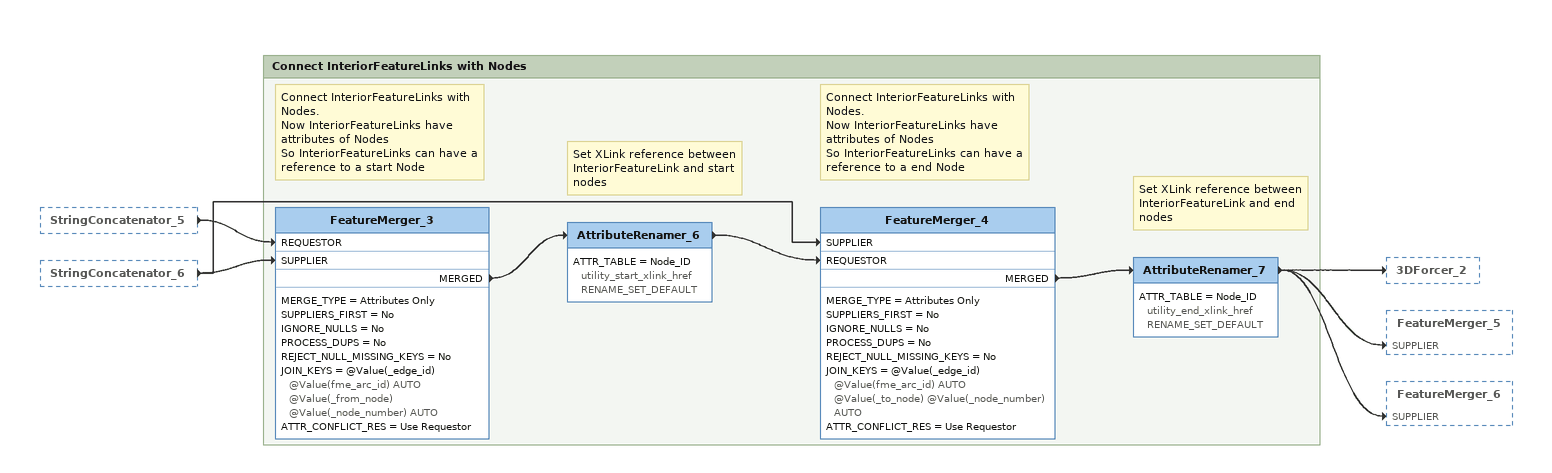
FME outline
StringConcatenator_5 [outside]
    -> FeatureMerger_3 [REQUESTOR]
StringConcatenator_6 [outside]
    -> FeatureMerger_3 [SUPPLIER]
    -> FeatureMerger_4 [SUPPLIER]

Bookmark: Connect InteriorFeatureLinks with Nodes
Note: Connect InteriorFeatureLinks with Nodes. / Now InteriorFeatureLinks have attributes of Nodes / So InteriorFeatureLinks can have a reference to a start Node
FeatureMerger_3
    MERGE_TYPE = Attributes Only
    SUPPLIERS_FIRST = No
    IGNORE_NULLS = No
    PROCESS_DUPS = No
    REJECT_NULL_MISSING_KEYS = No
    JOIN_KEYS = @Value(_edge_id) @Value(fme_arc_id) AUTO @Value(_from_node) @Value(_node_number) AUTO
    ATTR_CONFLICT_RES = Use Requestor
    MERGED -> AttributeRenamer_6
Note: Set XLink reference between / InteriorFeatureLink and start / nodes
AttributeRenamer_6
    ATTR_TABLE = Node_ID utility_start_xlink_href RENAME_SET_DEFAULT
    -> FeatureMerger_4 [REQUESTOR]
Note: Connect InteriorFeatureLinks with Nodes. / Now InteriorFeatureLinks have attributes of Nodes / So InteriorFeatureLinks can have a reference to a end Node
FeatureMerger_4
    MERGE_TYPE = Attributes Only
    SUPPLIERS_FIRST = No
    IGNORE_NULLS = No
    PROCESS_DUPS = No
    REJECT_NULL_MISSING_KEYS = No
    JOIN_KEYS = @Value(_edge_id) @Value(fme_arc_id) AUTO @Value(_to_node) @Value(_node_number) AUTO
    ATTR_CONFLICT_RES = Use Requestor
    MERGED -> AttributeRenamer_7
Note: Set XLink reference between / InteriorFeatureLink and end / nodes
AttributeRenamer_7
    ATTR_TABLE = Node_ID utility_end_xlink_href RENAME_SET_DEFAULT
    -> 3DForcer_2
    -> FeatureMerger_5 [SUPPLIER]
    -> FeatureMerger_6 [SUPPLIER]
